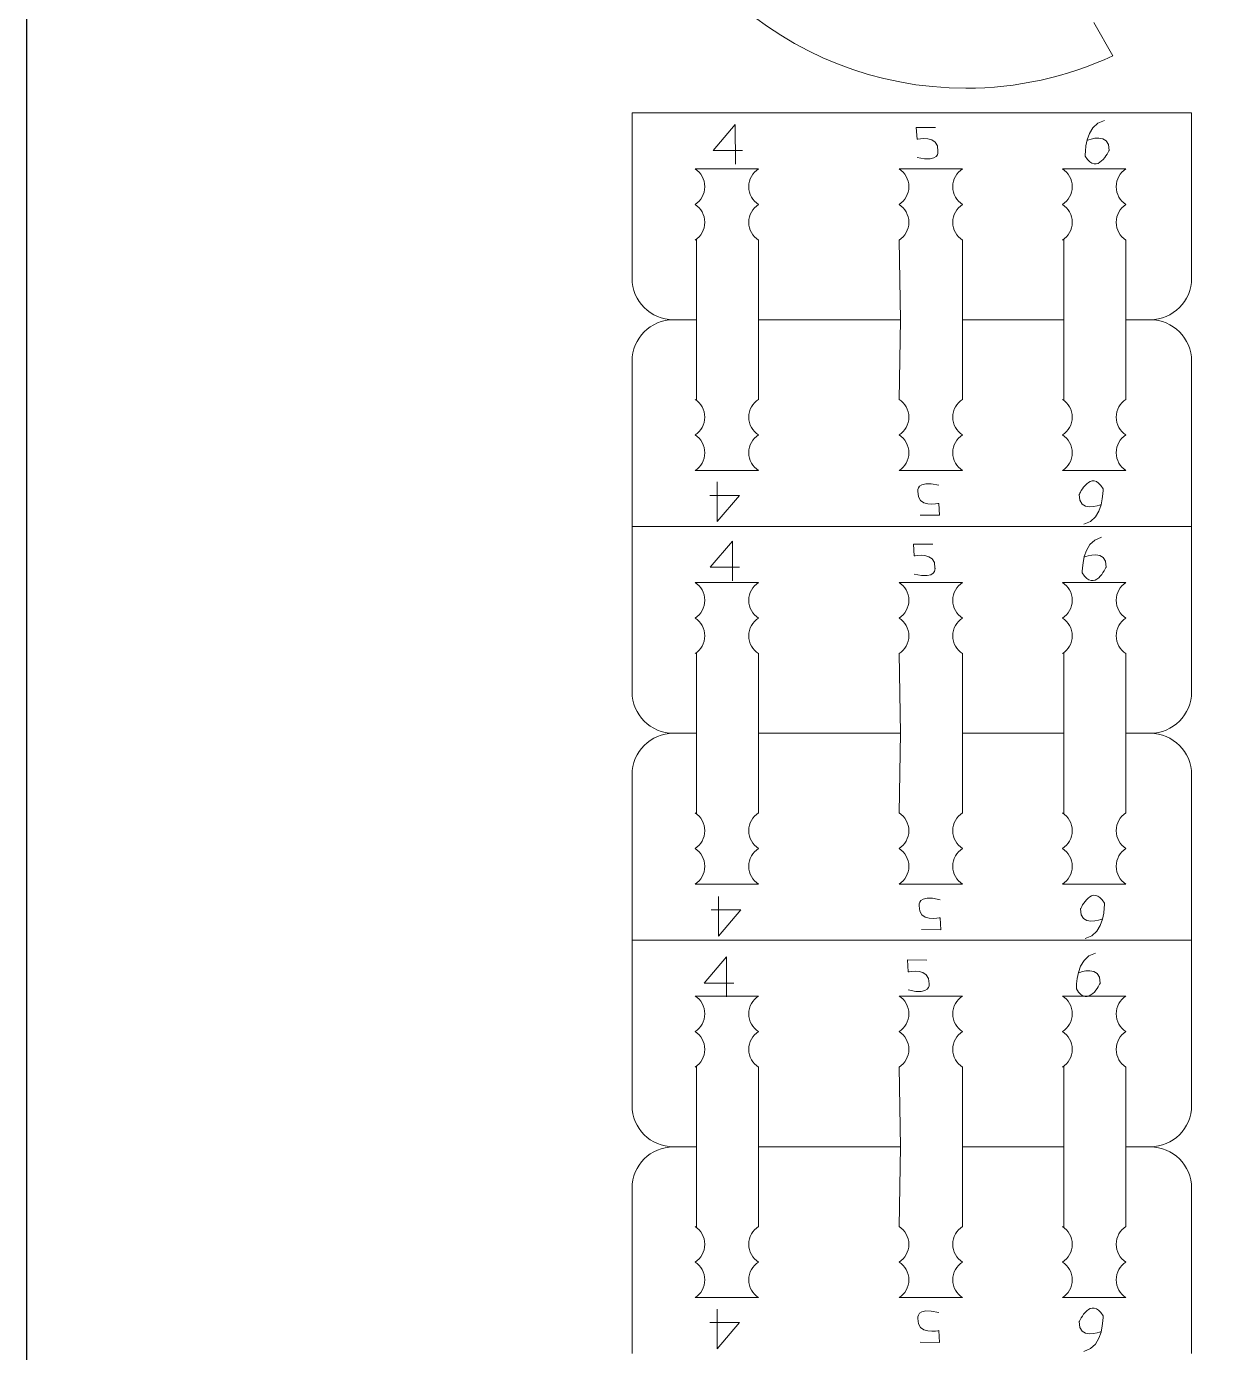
# Model space of a CAD drawing. Header units: centimetres. Extents: x -25 to 25, y -32.5 to 32.5.
# Drawn here: x -25 to -19.38, y -19.89 to -13.61 of the extents above; entities that cross this region are included whole.
import ezdxf

# ---------------------------------------------------------------- set-up
doc = ezdxf.new("R2010")
doc.units = ezdxf.units.CM
doc.header["$MEASUREMENT"] = 0
doc.layers.add('Capa 1', color=7, linetype='Continuous')

msp = doc.modelspace()

# ---------------------------------------------------------------- linework, layer by layer
at = {"layer": 'Capa 1', "color": 254}
msp.add_lwpolyline([(-25, -32.5), (25, -32.5), (25, 32.5), (-25, 32.5), (-25, -32.5)], close=True, dxfattribs=at)
at = {"layer": 'Capa 1', "color": 250, "lineweight": 20}
for points, knots in [([(-22.01686, -12.39959), (-22.01686, -12.39959), (-22.20012, -12.39817), (-22.20012, -12.39817), (-22.20012, -12.39817), (-22.12202, -13.25035), (-21.40878, -13.90245), (-20.55304, -13.90199), (-20.55304, -13.90199), (-20.31261, -13.90199), (-20.07516, -13.8496), (-19.85701, -13.74842), (-19.85701, -13.74842), (-19.85701, -13.74842), (-19.94801, -13.591), (-19.94801, -13.591)], [0, 0, 0, 0, 0.2, 0.2, 0.2, 0.2, 0.4, 0.4, 0.4, 0.4, 0.6, 0.6, 0.6, 0.6, 1, 1, 1, 1]), ([(-22.13375, -14.0191), (-22.13375, -14.47293), (-22.13375, -14.80228), (-22.13375, -14.80228), (-22.13375, -14.80228), (-22.13375, -14.91008), (-22.04555, -14.99828), (-21.93775, -14.99828)], [0, 0, 0, 0, 0.3333333, 0.3333333, 0.3333333, 0.3333333, 1, 1, 1, 1]), ([(-21.83516, -14.45255), (-21.80746, -14.43477), (-21.7891, -14.40369), (-21.7891, -14.36833), (-21.7891, -14.36833), (-21.7891, -14.33297), (-21.80746, -14.30189), (-21.83516, -14.28411)], [0, 0, 0, 0, 0.3333333, 0.3333333, 0.3333333, 0.3333333, 1, 1, 1, 1]), ([(-21.53515, -14.45271), (-21.56285, -14.43493), (-21.58121, -14.40385), (-21.58121, -14.36849), (-21.58121, -14.36849), (-21.58121, -14.33313), (-21.56285, -14.30205), (-21.53515, -14.28427)], [0, 0, 0, 0, 0.3333333, 0.3333333, 0.3333333, 0.3333333, 1, 1, 1, 1]), ([(-20.86923, -14.45255), (-20.84153, -14.43477), (-20.82317, -14.40369), (-20.82317, -14.36833), (-20.82317, -14.36833), (-20.82317, -14.33297), (-20.84153, -14.30189), (-20.86923, -14.28411)], [0, 0, 0, 0, 0.3333333, 0.3333333, 0.3333333, 0.3333333, 1, 1, 1, 1]), ([(-20.56922, -14.45271), (-20.59692, -14.43493), (-20.61528, -14.40385), (-20.61528, -14.36849), (-20.61528, -14.36849), (-20.61528, -14.33313), (-20.59692, -14.30205), (-20.56922, -14.28427)], [0, 0, 0, 0, 0.3333333, 0.3333333, 0.3333333, 0.3333333, 1, 1, 1, 1]), ([(-20.09567, -14.45255), (-20.06797, -14.43477), (-20.04961, -14.40369), (-20.04961, -14.36833), (-20.04961, -14.36833), (-20.04961, -14.33297), (-20.06797, -14.30189), (-20.09567, -14.28411)], [0, 0, 0, 0, 0.3333333, 0.3333333, 0.3333333, 0.3333333, 1, 1, 1, 1]), ([(-19.79566, -14.45271), (-19.82336, -14.43493), (-19.84172, -14.40385), (-19.84172, -14.36849), (-19.84172, -14.36849), (-19.84172, -14.33313), (-19.82336, -14.30205), (-19.79566, -14.28427)], [0, 0, 0, 0, 0.3333333, 0.3333333, 0.3333333, 0.3333333, 1, 1, 1, 1]), ([(-21.83516, -14.62099), (-21.80746, -14.60321), (-21.7891, -14.57213), (-21.7891, -14.53677), (-21.7891, -14.53677), (-21.7891, -14.50141), (-21.80746, -14.47033), (-21.83516, -14.45255)], [0, 0, 0, 0, 0.3333333, 0.3333333, 0.3333333, 0.3333333, 1, 1, 1, 1]), ([(-21.53515, -14.62115), (-21.56285, -14.60337), (-21.58121, -14.57229), (-21.58121, -14.53693), (-21.58121, -14.53693), (-21.58121, -14.50157), (-21.56285, -14.47049), (-21.53515, -14.45271)], [0, 0, 0, 0, 0.3333333, 0.3333333, 0.3333333, 0.3333333, 1, 1, 1, 1]), ([(-20.86923, -14.62099), (-20.84153, -14.60321), (-20.82317, -14.57213), (-20.82317, -14.53677), (-20.82317, -14.53677), (-20.82317, -14.50141), (-20.84153, -14.47033), (-20.86923, -14.45255)], [0, 0, 0, 0, 0.3333333, 0.3333333, 0.3333333, 0.3333333, 1, 1, 1, 1]), ([(-20.56922, -14.62115), (-20.59692, -14.60337), (-20.61528, -14.57229), (-20.61528, -14.53693), (-20.61528, -14.53693), (-20.61528, -14.50157), (-20.59692, -14.47049), (-20.56922, -14.45271)], [0, 0, 0, 0, 0.3333333, 0.3333333, 0.3333333, 0.3333333, 1, 1, 1, 1]), ([(-20.09567, -14.62099), (-20.06797, -14.60321), (-20.04961, -14.57213), (-20.04961, -14.53677), (-20.04961, -14.53677), (-20.04961, -14.50141), (-20.06797, -14.47033), (-20.09567, -14.45255)], [0, 0, 0, 0, 0.3333333, 0.3333333, 0.3333333, 0.3333333, 1, 1, 1, 1]), ([(-19.79566, -14.62115), (-19.82336, -14.60337), (-19.84172, -14.57229), (-19.84172, -14.53693), (-19.84172, -14.53693), (-19.84172, -14.50157), (-19.82336, -14.47049), (-19.79566, -14.45271)], [0, 0, 0, 0, 0.3333333, 0.3333333, 0.3333333, 0.3333333, 1, 1, 1, 1]), ([(-22.13375, -15.97746), (-22.13375, -15.52363), (-22.13375, -15.19428), (-22.13375, -15.19428), (-22.13375, -15.19428), (-22.13375, -15.08648), (-22.04555, -14.99828), (-21.93775, -14.99828), (-21.93775, -14.99828), (-21.93775, -14.99828), (-21.82915, -14.99828), (-21.82915, -14.99828), (-21.82915, -14.99828), (-21.82915, -14.99828), (-21.82915, -15.37975), (-21.82915, -15.37975)], [0, 0, 0, 0, 0.2, 0.2, 0.2, 0.2, 0.4, 0.4, 0.4, 0.4, 0.6, 0.6, 0.6, 0.6, 1, 1, 1, 1]), ([(-21.53515, -15.37541), (-21.53515, -15.37541), (-21.53515, -14.99828), (-21.53515, -14.99828), (-21.53515, -14.99828), (-21.53515, -14.99828), (-20.86322, -14.99828), (-20.86322, -14.99828), (-20.86322, -14.99828), (-20.86322, -14.99828), (-20.86923, -15.37557), (-20.86923, -15.37557)], [0, 0, 0, 0, 0.25, 0.25, 0.25, 0.25, 0.5, 0.5, 0.5, 0.5, 1, 1, 1, 1]), ([(-20.56922, -15.37541), (-20.56922, -15.37541), (-20.56922, -14.99828), (-20.56922, -14.99828), (-20.56922, -14.99828), (-20.56922, -14.99828), (-20.08966, -14.99828), (-20.08966, -14.99828), (-20.08966, -14.99828), (-20.08966, -14.99828), (-20.08966, -15.37975), (-20.08966, -15.37975)], [0, 0, 0, 0, 0.25, 0.25, 0.25, 0.25, 0.5, 0.5, 0.5, 0.5, 1, 1, 1, 1]), ([(-19.79566, -15.37541), (-19.79566, -15.37541), (-19.79566, -14.99828), (-19.79566, -14.99828), (-19.79566, -14.99828), (-19.79566, -14.99828), (-19.68064, -14.99828), (-19.68064, -14.99828), (-19.68064, -14.99828), (-19.57284, -14.99828), (-19.48464, -15.08648), (-19.48464, -15.19428)], [0, 0, 0, 0, 0.25, 0.25, 0.25, 0.25, 0.5, 0.5, 0.5, 0.5, 1, 1, 1, 1]), ([(-21.83516, -15.37557), (-21.80746, -15.39335), (-21.7891, -15.42443), (-21.7891, -15.45979), (-21.7891, -15.45979), (-21.7891, -15.49515), (-21.80746, -15.52623), (-21.83516, -15.54401)], [0, 0, 0, 0, 0.3333333, 0.3333333, 0.3333333, 0.3333333, 1, 1, 1, 1]), ([(-21.53515, -15.37541), (-21.56285, -15.39319), (-21.58121, -15.42427), (-21.58121, -15.45963), (-21.58121, -15.45963), (-21.58121, -15.49499), (-21.56285, -15.52607), (-21.53515, -15.54385)], [0, 0, 0, 0, 0.3333333, 0.3333333, 0.3333333, 0.3333333, 1, 1, 1, 1]), ([(-20.86923, -15.37557), (-20.84153, -15.39335), (-20.82317, -15.42443), (-20.82317, -15.45979), (-20.82317, -15.45979), (-20.82317, -15.49515), (-20.84153, -15.52623), (-20.86923, -15.54401)], [0, 0, 0, 0, 0.3333333, 0.3333333, 0.3333333, 0.3333333, 1, 1, 1, 1]), ([(-20.56922, -15.37541), (-20.59692, -15.39319), (-20.61528, -15.42427), (-20.61528, -15.45963), (-20.61528, -15.45963), (-20.61528, -15.49499), (-20.59692, -15.52607), (-20.56922, -15.54385)], [0, 0, 0, 0, 0.3333333, 0.3333333, 0.3333333, 0.3333333, 1, 1, 1, 1]), ([(-20.09567, -15.37557), (-20.06797, -15.39335), (-20.04961, -15.42443), (-20.04961, -15.45979), (-20.04961, -15.45979), (-20.04961, -15.49515), (-20.06797, -15.52623), (-20.09567, -15.54401)], [0, 0, 0, 0, 0.3333333, 0.3333333, 0.3333333, 0.3333333, 1, 1, 1, 1]), ([(-19.79566, -15.37541), (-19.82336, -15.39319), (-19.84172, -15.42427), (-19.84172, -15.45963), (-19.84172, -15.45963), (-19.84172, -15.49499), (-19.82336, -15.52607), (-19.79566, -15.54385)], [0, 0, 0, 0, 0.3333333, 0.3333333, 0.3333333, 0.3333333, 1, 1, 1, 1]), ([(-21.83516, -15.54401), (-21.80746, -15.56179), (-21.7891, -15.59287), (-21.7891, -15.62823), (-21.7891, -15.62823), (-21.7891, -15.66359), (-21.80746, -15.69467), (-21.83516, -15.71245)], [0, 0, 0, 0, 0.3333333, 0.3333333, 0.3333333, 0.3333333, 1, 1, 1, 1]), ([(-21.53515, -15.54385), (-21.56285, -15.56163), (-21.58121, -15.59271), (-21.58121, -15.62807), (-21.58121, -15.62807), (-21.58121, -15.66343), (-21.56285, -15.69451), (-21.53515, -15.71229)], [0, 0, 0, 0, 0.3333333, 0.3333333, 0.3333333, 0.3333333, 1, 1, 1, 1]), ([(-20.86923, -15.54401), (-20.84153, -15.56179), (-20.82317, -15.59287), (-20.82317, -15.62823), (-20.82317, -15.62823), (-20.82317, -15.66359), (-20.84153, -15.69467), (-20.86923, -15.71245)], [0, 0, 0, 0, 0.3333333, 0.3333333, 0.3333333, 0.3333333, 1, 1, 1, 1]), ([(-20.56922, -15.54385), (-20.59692, -15.56163), (-20.61528, -15.59271), (-20.61528, -15.62807), (-20.61528, -15.62807), (-20.61528, -15.66343), (-20.59692, -15.69451), (-20.56922, -15.71229)], [0, 0, 0, 0, 0.3333333, 0.3333333, 0.3333333, 0.3333333, 1, 1, 1, 1]), ([(-20.09567, -15.54401), (-20.06797, -15.56179), (-20.04961, -15.59287), (-20.04961, -15.62823), (-20.04961, -15.62823), (-20.04961, -15.66359), (-20.06797, -15.69467), (-20.09567, -15.71245)], [0, 0, 0, 0, 0.3333333, 0.3333333, 0.3333333, 0.3333333, 1, 1, 1, 1]), ([(-19.79566, -15.54385), (-19.82336, -15.56163), (-19.84172, -15.59271), (-19.84172, -15.62807), (-19.84172, -15.62807), (-19.84172, -15.66343), (-19.82336, -15.69451), (-19.79566, -15.71229)], [0, 0, 0, 0, 0.3333333, 0.3333333, 0.3333333, 0.3333333, 1, 1, 1, 1]), ([(-22.13375, -15.97746), (-22.13375, -16.43129), (-22.13375, -16.76064), (-22.13375, -16.76064), (-22.13375, -16.76064), (-22.13375, -16.86844), (-22.04555, -16.95664), (-21.93775, -16.95664)], [0, 0, 0, 0, 0.3333333, 0.3333333, 0.3333333, 0.3333333, 1, 1, 1, 1]), ([(-21.83516, -16.41091), (-21.80746, -16.39313), (-21.7891, -16.36205), (-21.7891, -16.32669), (-21.7891, -16.32669), (-21.7891, -16.29133), (-21.80746, -16.26025), (-21.83516, -16.24247)], [0, 0, 0, 0, 0.3333333, 0.3333333, 0.3333333, 0.3333333, 1, 1, 1, 1]), ([(-21.53515, -16.41107), (-21.56285, -16.39329), (-21.58121, -16.36221), (-21.58121, -16.32685), (-21.58121, -16.32685), (-21.58121, -16.29149), (-21.56285, -16.26041), (-21.53515, -16.24263)], [0, 0, 0, 0, 0.3333333, 0.3333333, 0.3333333, 0.3333333, 1, 1, 1, 1]), ([(-20.86923, -16.41091), (-20.84153, -16.39313), (-20.82317, -16.36205), (-20.82317, -16.32669), (-20.82317, -16.32669), (-20.82317, -16.29133), (-20.84153, -16.26025), (-20.86923, -16.24247)], [0, 0, 0, 0, 0.3333333, 0.3333333, 0.3333333, 0.3333333, 1, 1, 1, 1]), ([(-20.56922, -16.41107), (-20.59692, -16.39329), (-20.61528, -16.36221), (-20.61528, -16.32685), (-20.61528, -16.32685), (-20.61528, -16.29149), (-20.59692, -16.26041), (-20.56922, -16.24263)], [0, 0, 0, 0, 0.3333333, 0.3333333, 0.3333333, 0.3333333, 1, 1, 1, 1]), ([(-20.09567, -16.41091), (-20.06797, -16.39313), (-20.04961, -16.36205), (-20.04961, -16.32669), (-20.04961, -16.32669), (-20.04961, -16.29133), (-20.06797, -16.26025), (-20.09567, -16.24247)], [0, 0, 0, 0, 0.3333333, 0.3333333, 0.3333333, 0.3333333, 1, 1, 1, 1]), ([(-19.79566, -16.41107), (-19.82336, -16.39329), (-19.84172, -16.36221), (-19.84172, -16.32685), (-19.84172, -16.32685), (-19.84172, -16.29149), (-19.82336, -16.26041), (-19.79566, -16.24263)], [0, 0, 0, 0, 0.3333333, 0.3333333, 0.3333333, 0.3333333, 1, 1, 1, 1]), ([(-21.83516, -16.57935), (-21.80746, -16.56157), (-21.7891, -16.53049), (-21.7891, -16.49513), (-21.7891, -16.49513), (-21.7891, -16.45977), (-21.80746, -16.42869), (-21.83516, -16.41091)], [0, 0, 0, 0, 0.3333333, 0.3333333, 0.3333333, 0.3333333, 1, 1, 1, 1]), ([(-21.53515, -16.57951), (-21.56285, -16.56173), (-21.58121, -16.53065), (-21.58121, -16.49529), (-21.58121, -16.49529), (-21.58121, -16.45993), (-21.56285, -16.42885), (-21.53515, -16.41107)], [0, 0, 0, 0, 0.3333333, 0.3333333, 0.3333333, 0.3333333, 1, 1, 1, 1]), ([(-20.86923, -16.57935), (-20.84153, -16.56157), (-20.82317, -16.53049), (-20.82317, -16.49513), (-20.82317, -16.49513), (-20.82317, -16.45977), (-20.84153, -16.42869), (-20.86923, -16.41091)], [0, 0, 0, 0, 0.3333333, 0.3333333, 0.3333333, 0.3333333, 1, 1, 1, 1]), ([(-20.56922, -16.57951), (-20.59692, -16.56173), (-20.61528, -16.53065), (-20.61528, -16.49529), (-20.61528, -16.49529), (-20.61528, -16.45993), (-20.59692, -16.42885), (-20.56922, -16.41107)], [0, 0, 0, 0, 0.3333333, 0.3333333, 0.3333333, 0.3333333, 1, 1, 1, 1]), ([(-20.09567, -16.57935), (-20.06797, -16.56157), (-20.04961, -16.53049), (-20.04961, -16.49513), (-20.04961, -16.49513), (-20.04961, -16.45977), (-20.06797, -16.42869), (-20.09567, -16.41091)], [0, 0, 0, 0, 0.3333333, 0.3333333, 0.3333333, 0.3333333, 1, 1, 1, 1]), ([(-19.79566, -16.57951), (-19.82336, -16.56173), (-19.84172, -16.53065), (-19.84172, -16.49529), (-19.84172, -16.49529), (-19.84172, -16.45993), (-19.82336, -16.42885), (-19.79566, -16.41107)], [0, 0, 0, 0, 0.3333333, 0.3333333, 0.3333333, 0.3333333, 1, 1, 1, 1]), ([(-22.13375, -17.93582), (-22.13375, -17.48199), (-22.13375, -17.15264), (-22.13375, -17.15264), (-22.13375, -17.15264), (-22.13375, -17.04484), (-22.04555, -16.95664), (-21.93775, -16.95664), (-21.93775, -16.95664), (-21.93775, -16.95664), (-21.82915, -16.95664), (-21.82915, -16.95664), (-21.82915, -16.95664), (-21.82915, -16.95664), (-21.82915, -17.33811), (-21.82915, -17.33811)], [0, 0, 0, 0, 0.2, 0.2, 0.2, 0.2, 0.4, 0.4, 0.4, 0.4, 0.6, 0.6, 0.6, 0.6, 1, 1, 1, 1]), ([(-21.53515, -17.33377), (-21.53515, -17.33377), (-21.53515, -16.95664), (-21.53515, -16.95664), (-21.53515, -16.95664), (-21.53515, -16.95664), (-20.86322, -16.95664), (-20.86322, -16.95664), (-20.86322, -16.95664), (-20.86322, -16.95664), (-20.86923, -17.33393), (-20.86923, -17.33393)], [0, 0, 0, 0, 0.25, 0.25, 0.25, 0.25, 0.5, 0.5, 0.5, 0.5, 1, 1, 1, 1]), ([(-20.56922, -17.33377), (-20.56922, -17.33377), (-20.56922, -16.95664), (-20.56922, -16.95664), (-20.56922, -16.95664), (-20.56922, -16.95664), (-20.08966, -16.95664), (-20.08966, -16.95664), (-20.08966, -16.95664), (-20.08966, -16.95664), (-20.08966, -17.33811), (-20.08966, -17.33811)], [0, 0, 0, 0, 0.25, 0.25, 0.25, 0.25, 0.5, 0.5, 0.5, 0.5, 1, 1, 1, 1]), ([(-19.79566, -17.33377), (-19.79566, -17.33377), (-19.79566, -16.95664), (-19.79566, -16.95664), (-19.79566, -16.95664), (-19.79566, -16.95664), (-19.68064, -16.95664), (-19.68064, -16.95664), (-19.68064, -16.95664), (-19.57284, -16.95664), (-19.48464, -17.04484), (-19.48464, -17.15264)], [0, 0, 0, 0, 0.25, 0.25, 0.25, 0.25, 0.5, 0.5, 0.5, 0.5, 1, 1, 1, 1]), ([(-21.83516, -17.33393), (-21.80746, -17.35171), (-21.7891, -17.38279), (-21.7891, -17.41815), (-21.7891, -17.41815), (-21.7891, -17.45351), (-21.80746, -17.48459), (-21.83516, -17.50237)], [0, 0, 0, 0, 0.3333333, 0.3333333, 0.3333333, 0.3333333, 1, 1, 1, 1]), ([(-21.53515, -17.33377), (-21.56285, -17.35155), (-21.58121, -17.38263), (-21.58121, -17.41799), (-21.58121, -17.41799), (-21.58121, -17.45335), (-21.56285, -17.48443), (-21.53515, -17.50221)], [0, 0, 0, 0, 0.3333333, 0.3333333, 0.3333333, 0.3333333, 1, 1, 1, 1]), ([(-20.86923, -17.33393), (-20.84153, -17.35171), (-20.82317, -17.38279), (-20.82317, -17.41815), (-20.82317, -17.41815), (-20.82317, -17.45351), (-20.84153, -17.48459), (-20.86923, -17.50237)], [0, 0, 0, 0, 0.3333333, 0.3333333, 0.3333333, 0.3333333, 1, 1, 1, 1]), ([(-20.56922, -17.33377), (-20.59692, -17.35155), (-20.61528, -17.38263), (-20.61528, -17.41799), (-20.61528, -17.41799), (-20.61528, -17.45335), (-20.59692, -17.48443), (-20.56922, -17.50221)], [0, 0, 0, 0, 0.3333333, 0.3333333, 0.3333333, 0.3333333, 1, 1, 1, 1]), ([(-20.09567, -17.33393), (-20.06797, -17.35171), (-20.04961, -17.38279), (-20.04961, -17.41815), (-20.04961, -17.41815), (-20.04961, -17.45351), (-20.06797, -17.48459), (-20.09567, -17.50237)], [0, 0, 0, 0, 0.3333333, 0.3333333, 0.3333333, 0.3333333, 1, 1, 1, 1]), ([(-19.79566, -17.33377), (-19.82336, -17.35155), (-19.84172, -17.38263), (-19.84172, -17.41799), (-19.84172, -17.41799), (-19.84172, -17.45335), (-19.82336, -17.48443), (-19.79566, -17.50221)], [0, 0, 0, 0, 0.3333333, 0.3333333, 0.3333333, 0.3333333, 1, 1, 1, 1]), ([(-21.83516, -17.50237), (-21.80746, -17.52015), (-21.7891, -17.55123), (-21.7891, -17.58659), (-21.7891, -17.58659), (-21.7891, -17.62195), (-21.80746, -17.65303), (-21.83516, -17.67081)], [0, 0, 0, 0, 0.3333333, 0.3333333, 0.3333333, 0.3333333, 1, 1, 1, 1]), ([(-21.53515, -17.50221), (-21.56285, -17.51999), (-21.58121, -17.55107), (-21.58121, -17.58643), (-21.58121, -17.58643), (-21.58121, -17.62179), (-21.56285, -17.65287), (-21.53515, -17.67065)], [0, 0, 0, 0, 0.3333333, 0.3333333, 0.3333333, 0.3333333, 1, 1, 1, 1]), ([(-20.86923, -17.50237), (-20.84153, -17.52015), (-20.82317, -17.55123), (-20.82317, -17.58659), (-20.82317, -17.58659), (-20.82317, -17.62195), (-20.84153, -17.65303), (-20.86923, -17.67081)], [0, 0, 0, 0, 0.3333333, 0.3333333, 0.3333333, 0.3333333, 1, 1, 1, 1]), ([(-20.56922, -17.50221), (-20.59692, -17.51999), (-20.61528, -17.55107), (-20.61528, -17.58643), (-20.61528, -17.58643), (-20.61528, -17.62179), (-20.59692, -17.65287), (-20.56922, -17.67065)], [0, 0, 0, 0, 0.3333333, 0.3333333, 0.3333333, 0.3333333, 1, 1, 1, 1]), ([(-20.09567, -17.50237), (-20.06797, -17.52015), (-20.04961, -17.55123), (-20.04961, -17.58659), (-20.04961, -17.58659), (-20.04961, -17.62195), (-20.06797, -17.65303), (-20.09567, -17.67081)], [0, 0, 0, 0, 0.3333333, 0.3333333, 0.3333333, 0.3333333, 1, 1, 1, 1]), ([(-19.79566, -17.50221), (-19.82336, -17.51999), (-19.84172, -17.55107), (-19.84172, -17.58643), (-19.84172, -17.58643), (-19.84172, -17.62179), (-19.82336, -17.65287), (-19.79566, -17.67065)], [0, 0, 0, 0, 0.3333333, 0.3333333, 0.3333333, 0.3333333, 1, 1, 1, 1]), ([(-22.13375, -17.93582), (-22.13375, -18.38965), (-22.13375, -18.719), (-22.13375, -18.719), (-22.13375, -18.719), (-22.13375, -18.8268), (-22.04555, -18.915), (-21.93775, -18.915)], [0, 0, 0, 0, 0.3333333, 0.3333333, 0.3333333, 0.3333333, 1, 1, 1, 1]), ([(-21.83516, -18.36927), (-21.80746, -18.35149), (-21.7891, -18.32041), (-21.7891, -18.28505), (-21.7891, -18.28505), (-21.7891, -18.24969), (-21.80746, -18.21861), (-21.83516, -18.20083)], [0, 0, 0, 0, 0.3333333, 0.3333333, 0.3333333, 0.3333333, 1, 1, 1, 1]), ([(-21.53515, -18.36943), (-21.56285, -18.35165), (-21.58121, -18.32057), (-21.58121, -18.28521), (-21.58121, -18.28521), (-21.58121, -18.24985), (-21.56285, -18.21877), (-21.53515, -18.20099)], [0, 0, 0, 0, 0.3333333, 0.3333333, 0.3333333, 0.3333333, 1, 1, 1, 1]), ([(-20.86923, -18.36927), (-20.84153, -18.35149), (-20.82317, -18.32041), (-20.82317, -18.28505), (-20.82317, -18.28505), (-20.82317, -18.24969), (-20.84153, -18.21861), (-20.86923, -18.20083)], [0, 0, 0, 0, 0.3333333, 0.3333333, 0.3333333, 0.3333333, 1, 1, 1, 1]), ([(-20.56922, -18.36943), (-20.59692, -18.35165), (-20.61528, -18.32057), (-20.61528, -18.28521), (-20.61528, -18.28521), (-20.61528, -18.24985), (-20.59692, -18.21877), (-20.56922, -18.20099)], [0, 0, 0, 0, 0.3333333, 0.3333333, 0.3333333, 0.3333333, 1, 1, 1, 1]), ([(-20.09567, -18.36927), (-20.06797, -18.35149), (-20.04961, -18.32041), (-20.04961, -18.28505), (-20.04961, -18.28505), (-20.04961, -18.24969), (-20.06797, -18.21861), (-20.09567, -18.20083)], [0, 0, 0, 0, 0.3333333, 0.3333333, 0.3333333, 0.3333333, 1, 1, 1, 1]), ([(-19.79566, -18.36943), (-19.82336, -18.35165), (-19.84172, -18.32057), (-19.84172, -18.28521), (-19.84172, -18.28521), (-19.84172, -18.24985), (-19.82336, -18.21877), (-19.79566, -18.20099)], [0, 0, 0, 0, 0.3333333, 0.3333333, 0.3333333, 0.3333333, 1, 1, 1, 1]), ([(-21.83516, -18.53771), (-21.80746, -18.51993), (-21.7891, -18.48885), (-21.7891, -18.45349), (-21.7891, -18.45349), (-21.7891, -18.41813), (-21.80746, -18.38705), (-21.83516, -18.36927)], [0, 0, 0, 0, 0.3333333, 0.3333333, 0.3333333, 0.3333333, 1, 1, 1, 1]), ([(-21.53515, -18.53787), (-21.56285, -18.52009), (-21.58121, -18.48901), (-21.58121, -18.45365), (-21.58121, -18.45365), (-21.58121, -18.41829), (-21.56285, -18.38721), (-21.53515, -18.36943)], [0, 0, 0, 0, 0.3333333, 0.3333333, 0.3333333, 0.3333333, 1, 1, 1, 1]), ([(-20.86923, -18.53771), (-20.84153, -18.51993), (-20.82317, -18.48885), (-20.82317, -18.45349), (-20.82317, -18.45349), (-20.82317, -18.41813), (-20.84153, -18.38705), (-20.86923, -18.36927)], [0, 0, 0, 0, 0.3333333, 0.3333333, 0.3333333, 0.3333333, 1, 1, 1, 1]), ([(-20.56922, -18.53787), (-20.59692, -18.52009), (-20.61528, -18.48901), (-20.61528, -18.45365), (-20.61528, -18.45365), (-20.61528, -18.41829), (-20.59692, -18.38721), (-20.56922, -18.36943)], [0, 0, 0, 0, 0.3333333, 0.3333333, 0.3333333, 0.3333333, 1, 1, 1, 1]), ([(-20.09567, -18.53771), (-20.06797, -18.51993), (-20.04961, -18.48885), (-20.04961, -18.45349), (-20.04961, -18.45349), (-20.04961, -18.41813), (-20.06797, -18.38705), (-20.09567, -18.36927)], [0, 0, 0, 0, 0.3333333, 0.3333333, 0.3333333, 0.3333333, 1, 1, 1, 1]), ([(-19.79566, -18.53787), (-19.82336, -18.52009), (-19.84172, -18.48901), (-19.84172, -18.45365), (-19.84172, -18.45365), (-19.84172, -18.41829), (-19.82336, -18.38721), (-19.79566, -18.36943)], [0, 0, 0, 0, 0.3333333, 0.3333333, 0.3333333, 0.3333333, 1, 1, 1, 1]), ([(-22.13375, -19.89418), (-22.13375, -19.44035), (-22.13375, -19.111), (-22.13375, -19.111), (-22.13375, -19.111), (-22.13375, -19.0032), (-22.04555, -18.915), (-21.93775, -18.915), (-21.93775, -18.915), (-21.93775, -18.915), (-21.82915, -18.915), (-21.82915, -18.915), (-21.82915, -18.915), (-21.82915, -18.915), (-21.82915, -19.29647), (-21.82915, -19.29647)], [0, 0, 0, 0, 0.2, 0.2, 0.2, 0.2, 0.4, 0.4, 0.4, 0.4, 0.6, 0.6, 0.6, 0.6, 1, 1, 1, 1]), ([(-21.53515, -19.29213), (-21.53515, -19.29213), (-21.53515, -18.915), (-21.53515, -18.915), (-21.53515, -18.915), (-21.53515, -18.915), (-20.86322, -18.915), (-20.86322, -18.915), (-20.86322, -18.915), (-20.86322, -18.915), (-20.86923, -19.29229), (-20.86923, -19.29229)], [0, 0, 0, 0, 0.25, 0.25, 0.25, 0.25, 0.5, 0.5, 0.5, 0.5, 1, 1, 1, 1]), ([(-20.56922, -19.29213), (-20.56922, -19.29213), (-20.56922, -18.915), (-20.56922, -18.915), (-20.56922, -18.915), (-20.56922, -18.915), (-20.08966, -18.915), (-20.08966, -18.915), (-20.08966, -18.915), (-20.08966, -18.915), (-20.08966, -19.29647), (-20.08966, -19.29647)], [0, 0, 0, 0, 0.25, 0.25, 0.25, 0.25, 0.5, 0.5, 0.5, 0.5, 1, 1, 1, 1]), ([(-19.79566, -19.29213), (-19.79566, -19.29213), (-19.79566, -18.915), (-19.79566, -18.915), (-19.79566, -18.915), (-19.79566, -18.915), (-19.68064, -18.915), (-19.68064, -18.915), (-19.68064, -18.915), (-19.57284, -18.915), (-19.48464, -19.0032), (-19.48464, -19.111)], [0, 0, 0, 0, 0.25, 0.25, 0.25, 0.25, 0.5, 0.5, 0.5, 0.5, 1, 1, 1, 1]), ([(-21.83516, -19.29229), (-21.80746, -19.31007), (-21.7891, -19.34115), (-21.7891, -19.37651), (-21.7891, -19.37651), (-21.7891, -19.41187), (-21.80746, -19.44295), (-21.83516, -19.46073)], [0, 0, 0, 0, 0.3333333, 0.3333333, 0.3333333, 0.3333333, 1, 1, 1, 1]), ([(-21.53515, -19.29213), (-21.56285, -19.30991), (-21.58121, -19.34099), (-21.58121, -19.37635), (-21.58121, -19.37635), (-21.58121, -19.41171), (-21.56285, -19.44279), (-21.53515, -19.46057)], [0, 0, 0, 0, 0.3333333, 0.3333333, 0.3333333, 0.3333333, 1, 1, 1, 1]), ([(-20.86923, -19.29229), (-20.84153, -19.31007), (-20.82317, -19.34115), (-20.82317, -19.37651), (-20.82317, -19.37651), (-20.82317, -19.41187), (-20.84153, -19.44295), (-20.86923, -19.46073)], [0, 0, 0, 0, 0.3333333, 0.3333333, 0.3333333, 0.3333333, 1, 1, 1, 1]), ([(-20.56922, -19.29213), (-20.59692, -19.30991), (-20.61528, -19.34099), (-20.61528, -19.37635), (-20.61528, -19.37635), (-20.61528, -19.41171), (-20.59692, -19.44279), (-20.56922, -19.46057)], [0, 0, 0, 0, 0.3333333, 0.3333333, 0.3333333, 0.3333333, 1, 1, 1, 1]), ([(-20.09567, -19.29229), (-20.06797, -19.31007), (-20.04961, -19.34115), (-20.04961, -19.37651), (-20.04961, -19.37651), (-20.04961, -19.41187), (-20.06797, -19.44295), (-20.09567, -19.46073)], [0, 0, 0, 0, 0.3333333, 0.3333333, 0.3333333, 0.3333333, 1, 1, 1, 1]), ([(-19.79566, -19.29213), (-19.82336, -19.30991), (-19.84172, -19.34099), (-19.84172, -19.37635), (-19.84172, -19.37635), (-19.84172, -19.41171), (-19.82336, -19.44279), (-19.79566, -19.46057)], [0, 0, 0, 0, 0.3333333, 0.3333333, 0.3333333, 0.3333333, 1, 1, 1, 1]), ([(-21.83516, -19.46073), (-21.80746, -19.47851), (-21.7891, -19.50959), (-21.7891, -19.54495), (-21.7891, -19.54495), (-21.7891, -19.58031), (-21.80746, -19.61139), (-21.83516, -19.62917)], [0, 0, 0, 0, 0.3333333, 0.3333333, 0.3333333, 0.3333333, 1, 1, 1, 1]), ([(-21.53515, -19.46057), (-21.56285, -19.47835), (-21.58121, -19.50943), (-21.58121, -19.54479), (-21.58121, -19.54479), (-21.58121, -19.58015), (-21.56285, -19.61123), (-21.53515, -19.62901)], [0, 0, 0, 0, 0.3333333, 0.3333333, 0.3333333, 0.3333333, 1, 1, 1, 1]), ([(-20.86923, -19.46073), (-20.84153, -19.47851), (-20.82317, -19.50959), (-20.82317, -19.54495), (-20.82317, -19.54495), (-20.82317, -19.58031), (-20.84153, -19.61139), (-20.86923, -19.62917)], [0, 0, 0, 0, 0.3333333, 0.3333333, 0.3333333, 0.3333333, 1, 1, 1, 1]), ([(-20.56922, -19.46057), (-20.59692, -19.47835), (-20.61528, -19.50943), (-20.61528, -19.54479), (-20.61528, -19.54479), (-20.61528, -19.58015), (-20.59692, -19.61123), (-20.56922, -19.62901)], [0, 0, 0, 0, 0.3333333, 0.3333333, 0.3333333, 0.3333333, 1, 1, 1, 1]), ([(-20.09567, -19.46073), (-20.06797, -19.47851), (-20.04961, -19.50959), (-20.04961, -19.54495), (-20.04961, -19.54495), (-20.04961, -19.58031), (-20.06797, -19.61139), (-20.09567, -19.62917)], [0, 0, 0, 0, 0.3333333, 0.3333333, 0.3333333, 0.3333333, 1, 1, 1, 1]), ([(-19.79566, -19.46057), (-19.82336, -19.47835), (-19.84172, -19.50943), (-19.84172, -19.54479), (-19.84172, -19.54479), (-19.84172, -19.58015), (-19.82336, -19.61123), (-19.79566, -19.62901)], [0, 0, 0, 0, 0.3333333, 0.3333333, 0.3333333, 0.3333333, 1, 1, 1, 1])]:
    msp.add_open_spline(points, degree=3, knots=knots, dxfattribs=at)
for points in [[(-22.13375, -14.0191), (-22.13375, -14.0191), (-19.48464, -14.0191), (-19.48464, -14.0191)], [(-19.48464, -14.0191), (-19.48464, -14.47293), (-19.48464, -14.80228), (-19.48464, -14.80228)], [(-21.83516, -14.28411), (-21.83516, -14.28411), (-21.53515, -14.28427), (-21.53515, -14.28427)], [(-20.86923, -14.28411), (-20.86923, -14.28411), (-20.56922, -14.28427), (-20.56922, -14.28427)], [(-20.09567, -14.28411), (-20.09567, -14.28411), (-19.79566, -14.28427), (-19.79566, -14.28427)], [(-21.82915, -14.99828), (-21.82915, -14.99828), (-21.82915, -14.61681), (-21.82915, -14.61681)], [(-21.53515, -14.62115), (-21.53515, -14.62115), (-21.53515, -14.99828), (-21.53515, -14.99828)], [(-20.86322, -14.99828), (-20.86322, -14.99828), (-20.86923, -14.62099), (-20.86923, -14.62099)], [(-20.56922, -14.62115), (-20.56922, -14.62115), (-20.56922, -14.99828), (-20.56922, -14.99828)], [(-20.08966, -14.99828), (-20.08966, -14.99828), (-20.08966, -14.61681), (-20.08966, -14.61681)], [(-19.79566, -14.62115), (-19.79566, -14.62115), (-19.79566, -14.99828), (-19.79566, -14.99828)], [(-19.68064, -14.99828), (-19.57284, -14.99828), (-19.48464, -14.91008), (-19.48464, -14.80228)], [(-19.48464, -15.97746), (-19.48464, -15.52363), (-19.48464, -15.19428), (-19.48464, -15.19428)], [(-21.83516, -15.71245), (-21.83516, -15.71245), (-21.53515, -15.71229), (-21.53515, -15.71229)], [(-20.86923, -15.71245), (-20.86923, -15.71245), (-20.56922, -15.71229), (-20.56922, -15.71229)], [(-20.09567, -15.71245), (-20.09567, -15.71245), (-19.79566, -15.71229), (-19.79566, -15.71229)], [(-22.13375, -15.97746), (-22.13375, -15.97746), (-19.48464, -15.97746), (-19.48464, -15.97746)], [(-19.48464, -15.97746), (-19.48464, -16.43129), (-19.48464, -16.76064), (-19.48464, -16.76064)], [(-21.83516, -16.24247), (-21.83516, -16.24247), (-21.53515, -16.24263), (-21.53515, -16.24263)], [(-20.86923, -16.24247), (-20.86923, -16.24247), (-20.56922, -16.24263), (-20.56922, -16.24263)], [(-20.09567, -16.24247), (-20.09567, -16.24247), (-19.79566, -16.24263), (-19.79566, -16.24263)], [(-21.82915, -16.95664), (-21.82915, -16.95664), (-21.82915, -16.57517), (-21.82915, -16.57517)], [(-20.08966, -16.95664), (-20.08966, -16.95664), (-20.08966, -16.57517), (-20.08966, -16.57517)], [(-21.53515, -16.57951), (-21.53515, -16.57951), (-21.53515, -16.95664), (-21.53515, -16.95664)], [(-20.86322, -16.95664), (-20.86322, -16.95664), (-20.86923, -16.57935), (-20.86923, -16.57935)], [(-20.56922, -16.57951), (-20.56922, -16.57951), (-20.56922, -16.95664), (-20.56922, -16.95664)], [(-19.79566, -16.57951), (-19.79566, -16.57951), (-19.79566, -16.95664), (-19.79566, -16.95664)], [(-19.68064, -16.95664), (-19.57284, -16.95664), (-19.48464, -16.86844), (-19.48464, -16.76064)], [(-19.48464, -17.93582), (-19.48464, -17.48199), (-19.48464, -17.15264), (-19.48464, -17.15264)], [(-21.83516, -17.67081), (-21.83516, -17.67081), (-21.53515, -17.67065), (-21.53515, -17.67065)], [(-20.86923, -17.67081), (-20.86923, -17.67081), (-20.56922, -17.67065), (-20.56922, -17.67065)], [(-20.09567, -17.67081), (-20.09567, -17.67081), (-19.79566, -17.67065), (-19.79566, -17.67065)], [(-22.13375, -17.93582), (-22.13375, -17.93582), (-19.48464, -17.93582), (-19.48464, -17.93582)], [(-19.48464, -17.93582), (-19.48464, -18.38965), (-19.48464, -18.719), (-19.48464, -18.719)], [(-21.83516, -18.20083), (-21.83516, -18.20083), (-21.53515, -18.20099), (-21.53515, -18.20099)], [(-20.86923, -18.20083), (-20.86923, -18.20083), (-20.56922, -18.20099), (-20.56922, -18.20099)], [(-20.09567, -18.20083), (-20.09567, -18.20083), (-19.79566, -18.20099), (-19.79566, -18.20099)], [(-21.82915, -18.915), (-21.82915, -18.915), (-21.82915, -18.53353), (-21.82915, -18.53353)], [(-21.53515, -18.53787), (-21.53515, -18.53787), (-21.53515, -18.915), (-21.53515, -18.915)], [(-20.86322, -18.915), (-20.86322, -18.915), (-20.86923, -18.53771), (-20.86923, -18.53771)], [(-20.56922, -18.53787), (-20.56922, -18.53787), (-20.56922, -18.915), (-20.56922, -18.915)], [(-20.08966, -18.915), (-20.08966, -18.915), (-20.08966, -18.53353), (-20.08966, -18.53353)], [(-19.79566, -18.53787), (-19.79566, -18.53787), (-19.79566, -18.915), (-19.79566, -18.915)], [(-19.68064, -18.915), (-19.57284, -18.915), (-19.48464, -18.8268), (-19.48464, -18.719)], [(-19.48464, -19.89418), (-19.48464, -19.44035), (-19.48464, -19.111), (-19.48464, -19.111)], [(-21.83516, -19.62917), (-21.83516, -19.62917), (-21.53515, -19.62901), (-21.53515, -19.62901)], [(-20.86923, -19.62917), (-20.86923, -19.62917), (-20.56922, -19.62901), (-20.56922, -19.62901)], [(-20.09567, -19.62917), (-20.09567, -19.62917), (-19.79566, -19.62901), (-19.79566, -19.62901)]]:
    msp.add_open_spline(points, degree=3, dxfattribs=at)
at = {"layer": 'Capa 1', "color": 240, "lineweight": 20}
for points, knots in [([(-19.9763, -14.14754), (-19.9763, -14.14754), (-19.87038, -14.10618), (-19.87543, -14.19661), (-19.87543, -14.19661), (-19.87543, -14.19661), (-19.93172, -14.32082), (-19.98809, -14.22321), (-19.98809, -14.22321), (-19.98809, -14.22321), (-19.99313, -14.07524), (-19.89734, -14.05509)], [0, 0, 0, 0, 0.25, 0.25, 0.25, 0.25, 0.5, 0.5, 0.5, 0.5, 1, 1, 1, 1]), ([(-21.6102, -14.19679), (-21.6102, -14.19679), (-21.74986, -14.19679), (-21.74986, -14.19679), (-21.74986, -14.19679), (-21.74986, -14.19679), (-21.64481, -14.07318), (-21.64481, -14.07318), (-21.64481, -14.07318), (-21.64481, -14.07318), (-21.6436, -14.26109), (-21.6436, -14.26109)], [0, 0, 0, 0, 0.25, 0.25, 0.25, 0.25, 0.5, 0.5, 0.5, 0.5, 1, 1, 1, 1]), ([(-20.6964, -14.08787), (-20.6964, -14.08787), (-20.78787, -14.08732), (-20.78787, -14.08732), (-20.78787, -14.08732), (-20.78787, -14.08732), (-20.78458, -14.1437), (-20.78458, -14.1437)], [0, 0, 0, 0, 0.3333333, 0.3333333, 0.3333333, 0.3333333, 1, 1, 1, 1]), ([(-20.78458, -14.1437), (-20.78458, -14.1437), (-20.67949, -14.11964), (-20.68567, -14.20087), (-20.68567, -14.20087), (-20.68567, -14.20087), (-20.67456, -14.25656), (-20.78458, -14.22935)], [0, 0, 0, 0, 0.3333333, 0.3333333, 0.3333333, 0.3333333, 1, 1, 1, 1]), ([(-20.68151, -15.86803), (-20.68151, -15.86803), (-20.7866, -15.89209), (-20.78042, -15.81086), (-20.78042, -15.81086), (-20.78042, -15.81086), (-20.79153, -15.75517), (-20.68151, -15.78238)], [0, 0, 0, 0, 0.3333333, 0.3333333, 0.3333333, 0.3333333, 1, 1, 1, 1]), ([(-19.91572, -15.87435), (-19.91572, -15.87435), (-20.02164, -15.91571), (-20.01659, -15.82528), (-20.01659, -15.82528), (-20.01659, -15.82528), (-19.9603, -15.70107), (-19.90393, -15.79868), (-19.90393, -15.79868), (-19.90393, -15.79868), (-19.89889, -15.94665), (-19.99468, -15.9668)], [0, 0, 0, 0, 0.25, 0.25, 0.25, 0.25, 0.5, 0.5, 0.5, 0.5, 1, 1, 1, 1]), ([(-21.76476, -15.83081), (-21.76476, -15.83081), (-21.6251, -15.83081), (-21.6251, -15.83081), (-21.6251, -15.83081), (-21.6251, -15.83081), (-21.73015, -15.95442), (-21.73015, -15.95442), (-21.73015, -15.95442), (-21.73015, -15.95442), (-21.73136, -15.76651), (-21.73136, -15.76651)], [0, 0, 0, 0, 0.25, 0.25, 0.25, 0.25, 0.5, 0.5, 0.5, 0.5, 1, 1, 1, 1]), ([(-20.76969, -15.92386), (-20.76969, -15.92386), (-20.67822, -15.92441), (-20.67822, -15.92441), (-20.67822, -15.92441), (-20.67822, -15.92441), (-20.68151, -15.86803), (-20.68151, -15.86803)], [0, 0, 0, 0, 0.3333333, 0.3333333, 0.3333333, 0.3333333, 1, 1, 1, 1]), ([(-21.62416, -16.17021), (-21.62416, -16.17021), (-21.76382, -16.17021), (-21.76382, -16.17021), (-21.76382, -16.17021), (-21.76382, -16.17021), (-21.65877, -16.0466), (-21.65877, -16.0466), (-21.65877, -16.0466), (-21.65877, -16.0466), (-21.65756, -16.23451), (-21.65756, -16.23451)], [0, 0, 0, 0, 0.25, 0.25, 0.25, 0.25, 0.5, 0.5, 0.5, 0.5, 1, 1, 1, 1]), ([(-20.71036, -16.06129), (-20.71036, -16.06129), (-20.80183, -16.06074), (-20.80183, -16.06074), (-20.80183, -16.06074), (-20.80183, -16.06074), (-20.79854, -16.11712), (-20.79854, -16.11712)], [0, 0, 0, 0, 0.3333333, 0.3333333, 0.3333333, 0.3333333, 1, 1, 1, 1]), ([(-19.99026, -16.12096), (-19.99026, -16.12096), (-19.88434, -16.0796), (-19.88939, -16.17003), (-19.88939, -16.17003), (-19.88939, -16.17003), (-19.94568, -16.29424), (-20.00205, -16.19663), (-20.00205, -16.19663), (-20.00205, -16.19663), (-20.00709, -16.04866), (-19.9113, -16.02851)], [0, 0, 0, 0, 0.25, 0.25, 0.25, 0.25, 0.5, 0.5, 0.5, 0.5, 1, 1, 1, 1]), ([(-20.79854, -16.11712), (-20.79854, -16.11712), (-20.69345, -16.09306), (-20.69963, -16.17429), (-20.69963, -16.17429), (-20.69963, -16.17429), (-20.68852, -16.22998), (-20.79854, -16.20277)], [0, 0, 0, 0, 0.3333333, 0.3333333, 0.3333333, 0.3333333, 1, 1, 1, 1]), ([(-19.90922, -17.83677), (-19.90922, -17.83677), (-20.01514, -17.87813), (-20.01009, -17.7877), (-20.01009, -17.7877), (-20.01009, -17.7877), (-19.9538, -17.66349), (-19.89743, -17.7611), (-19.89743, -17.7611), (-19.89743, -17.7611), (-19.89239, -17.90907), (-19.98818, -17.92922)], [0, 0, 0, 0, 0.25, 0.25, 0.25, 0.25, 0.5, 0.5, 0.5, 0.5, 1, 1, 1, 1]), ([(-21.75826, -17.79323), (-21.75826, -17.79323), (-21.6186, -17.79323), (-21.6186, -17.79323), (-21.6186, -17.79323), (-21.6186, -17.79323), (-21.72365, -17.91684), (-21.72365, -17.91684), (-21.72365, -17.91684), (-21.72365, -17.91684), (-21.72486, -17.72893), (-21.72486, -17.72893)], [0, 0, 0, 0, 0.25, 0.25, 0.25, 0.25, 0.5, 0.5, 0.5, 0.5, 1, 1, 1, 1]), ([(-20.67501, -17.83045), (-20.67501, -17.83045), (-20.7801, -17.85451), (-20.77392, -17.77328), (-20.77392, -17.77328), (-20.77392, -17.77328), (-20.78503, -17.71759), (-20.67501, -17.7448)], [0, 0, 0, 0, 0.3333333, 0.3333333, 0.3333333, 0.3333333, 1, 1, 1, 1]), ([(-20.76319, -17.88628), (-20.76319, -17.88628), (-20.67172, -17.88683), (-20.67172, -17.88683), (-20.67172, -17.88683), (-20.67172, -17.88683), (-20.67501, -17.83045), (-20.67501, -17.83045)], [0, 0, 0, 0, 0.3333333, 0.3333333, 0.3333333, 0.3333333, 1, 1, 1, 1]), ([(-21.6523, -18.13964), (-21.6523, -18.13964), (-21.79196, -18.13964), (-21.79196, -18.13964), (-21.79196, -18.13964), (-21.79196, -18.13964), (-21.68691, -18.01603), (-21.68691, -18.01603), (-21.68691, -18.01603), (-21.68691, -18.01603), (-21.6857, -18.20394), (-21.6857, -18.20394)], [0, 0, 0, 0, 0.25, 0.25, 0.25, 0.25, 0.5, 0.5, 0.5, 0.5, 1, 1, 1, 1]), ([(-20.0184, -18.09039), (-20.0184, -18.09039), (-19.91248, -18.04903), (-19.91753, -18.13946), (-19.91753, -18.13946), (-19.91753, -18.13946), (-19.97382, -18.26367), (-20.03019, -18.16606), (-20.03019, -18.16606), (-20.03019, -18.16606), (-20.03523, -18.01809), (-19.93944, -17.99794)], [0, 0, 0, 0, 0.25, 0.25, 0.25, 0.25, 0.5, 0.5, 0.5, 0.5, 1, 1, 1, 1]), ([(-20.7385, -18.03072), (-20.7385, -18.03072), (-20.82997, -18.03017), (-20.82997, -18.03017), (-20.82997, -18.03017), (-20.82997, -18.03017), (-20.82668, -18.08655), (-20.82668, -18.08655)], [0, 0, 0, 0, 0.3333333, 0.3333333, 0.3333333, 0.3333333, 1, 1, 1, 1]), ([(-20.82668, -18.08655), (-20.82668, -18.08655), (-20.72159, -18.06249), (-20.72777, -18.14372), (-20.72777, -18.14372), (-20.72777, -18.14372), (-20.71666, -18.19941), (-20.82668, -18.1722)], [0, 0, 0, 0, 0.3333333, 0.3333333, 0.3333333, 0.3333333, 1, 1, 1, 1]), ([(-19.91572, -19.79107), (-19.91572, -19.79107), (-20.02164, -19.83243), (-20.01659, -19.742), (-20.01659, -19.742), (-20.01659, -19.742), (-19.9603, -19.61779), (-19.90393, -19.7154), (-19.90393, -19.7154), (-19.90393, -19.7154), (-19.89889, -19.86337), (-19.99468, -19.88352)], [0, 0, 0, 0, 0.25, 0.25, 0.25, 0.25, 0.5, 0.5, 0.5, 0.5, 1, 1, 1, 1]), ([(-21.76476, -19.74753), (-21.76476, -19.74753), (-21.6251, -19.74753), (-21.6251, -19.74753), (-21.6251, -19.74753), (-21.6251, -19.74753), (-21.73015, -19.87114), (-21.73015, -19.87114), (-21.73015, -19.87114), (-21.73015, -19.87114), (-21.73136, -19.68323), (-21.73136, -19.68323)], [0, 0, 0, 0, 0.25, 0.25, 0.25, 0.25, 0.5, 0.5, 0.5, 0.5, 1, 1, 1, 1]), ([(-20.68151, -19.78475), (-20.68151, -19.78475), (-20.7866, -19.80881), (-20.78042, -19.72758), (-20.78042, -19.72758), (-20.78042, -19.72758), (-20.79153, -19.67189), (-20.68151, -19.6991)], [0, 0, 0, 0, 0.3333333, 0.3333333, 0.3333333, 0.3333333, 1, 1, 1, 1]), ([(-20.76969, -19.84058), (-20.76969, -19.84058), (-20.67822, -19.84113), (-20.67822, -19.84113), (-20.67822, -19.84113), (-20.67822, -19.84113), (-20.68151, -19.78475), (-20.68151, -19.78475)], [0, 0, 0, 0, 0.3333333, 0.3333333, 0.3333333, 0.3333333, 1, 1, 1, 1])]:
    msp.add_open_spline(points, degree=3, knots=knots, dxfattribs=at)

doc.saveas('drawing.dxf')
